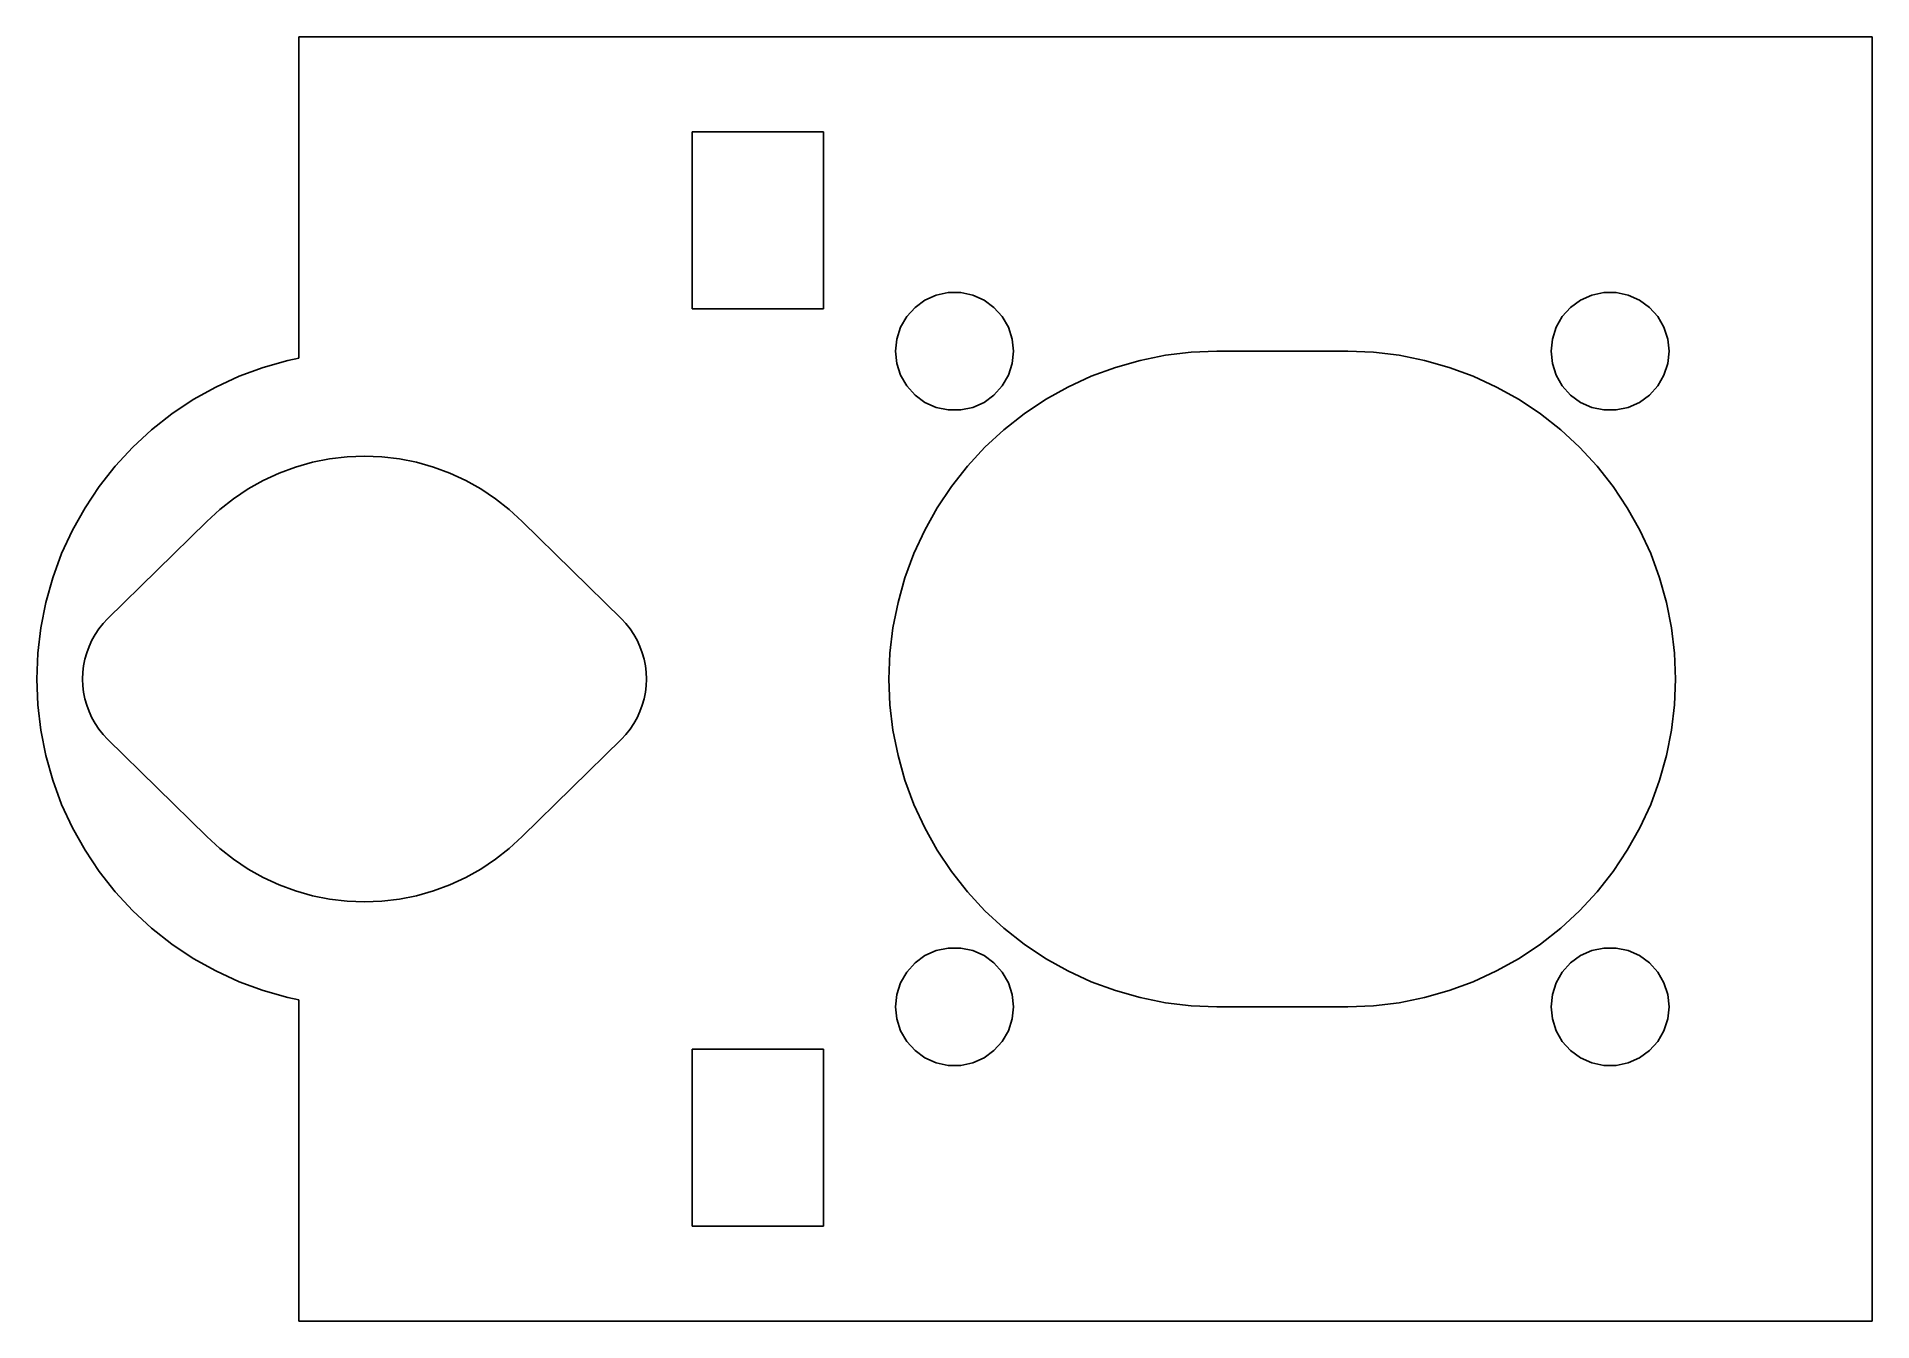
# Model space of a CAD drawing. Header units: metres. Extents: x -25 to 115, y -49 to 49.
import ezdxf

# ---------------------------------------------------------------- set-up
doc = ezdxf.new("R2010")
doc.units = ezdxf.units.M

msp = doc.modelspace()

# ---------------------------------------------------------------- linework, layer by layer
for p, q in [((115, 49), (-5, 49)), ((-5, 49), (-5, 24.4756)), ((115, -49), (115, 49)), ((25, 28.25), (25, 41.75)), ((25, 41.75), (35, 41.75)), ((35, 41.75), (35, 28.25)), ((43.6094, 29.2798), (44.5296, 29.4753)), ((44.5296, 29.4753), (45.4704, 29.4753)), ((45.4704, 29.4753), (46.3906, 29.2798)), ((93.6094, 29.2798), (94.5296, 29.4753)), ((94.5296, 29.4753), (95.4704, 29.4753)), ((95.4704, 29.4753), (96.3906, 29.2798)), ((35, 28.25), (25, 28.25)), ((41.3594, 27.645), (41.9889, 28.3442)), ((41.9889, 28.3442), (42.75, 28.8971)), ((42.75, 28.8971), (43.6094, 29.2798)), ((46.3906, 29.2798), (47.25, 28.8971)), ((47.25, 28.8971), (48.0111, 28.3442)), ((48.0111, 28.3442), (48.6406, 27.645)), ((91.3594, 27.645), (91.9889, 28.3442)), ((91.9889, 28.3442), (92.75, 28.8971)), ((92.75, 28.8971), (93.6094, 29.2798)), ((96.3906, 29.2798), (97.25, 28.8971)), ((97.25, 28.8971), (98.0111, 28.3442)), ((98.0111, 28.3442), (98.6406, 27.645)), ((40.5983, 25.9356), (40.889, 26.8303)), ((40.889, 26.8303), (41.3594, 27.645)), ((48.6406, 27.645), (49.111, 26.8303)), ((49.111, 26.8303), (49.4017, 25.9356)), ((90.5983, 25.9356), (90.889, 26.8303)), ((90.889, 26.8303), (91.3594, 27.645)), ((98.6406, 27.645), (99.111, 26.8303)), ((99.111, 26.8303), (99.4017, 25.9356)), ((40.5, 25), (40.5983, 25.9356)), ((49.4017, 25.9356), (49.5, 25)), ((90.5, 25), (90.5983, 25.9356)), ((99.4017, 25.9356), (99.5, 25)), ((-5.83613, 24.3092), (-7.72542, 23.7764)), ((-5, 24.4756), (-5.83613, 24.3092)), ((40.5983, 24.0644), (40.5, 25)), ((40.889, 23.1697), (40.5983, 24.0644)), ((49.4017, 24.0644), (49.111, 23.1697)), ((49.5, 25), (49.4017, 24.0644)), ((57.2746, 23.7764), (59.1639, 24.3092)), ((59.1639, 24.3092), (61.0891, 24.6922)), ((61.0891, 24.6922), (63.0385, 24.9229)), ((63.0385, 24.9229), (65, 25)), ((65, 25), (75, 25)), ((75, 25), (76.9615, 24.9229)), ((76.9615, 24.9229), (78.9109, 24.6922)), ((78.9109, 24.6922), (80.8361, 24.3092)), ((80.8361, 24.3092), (82.7254, 23.7764)), ((90.5983, 24.0644), (90.5, 25)), ((90.889, 23.1697), (90.5983, 24.0644)), ((99.4017, 24.0644), (99.111, 23.1697)), ((99.5, 25), (99.4017, 24.0644)), ((-9.56709, 23.097), (-11.3498, 22.2752)), ((-7.72542, 23.7764), (-9.56709, 23.097)), ((41.3594, 22.355), (40.889, 23.1697)), ((49.111, 23.1697), (48.6406, 22.355)), ((53.6502, 22.2752), (55.4329, 23.097)), ((55.4329, 23.097), (57.2746, 23.7764)), ((82.7254, 23.7764), (84.5671, 23.097)), ((84.5671, 23.097), (86.3498, 22.2752)), ((91.3594, 22.355), (90.889, 23.1697)), ((99.111, 23.1697), (98.6406, 22.355)), ((-13.0625, 21.316), (-14.6946, 20.2254)), ((-11.3498, 22.2752), (-13.0625, 21.316)), ((41.9889, 21.6558), (41.3594, 22.355)), ((42.75, 21.1029), (41.9889, 21.6558)), ((43.6094, 20.7202), (42.75, 21.1029)), ((47.25, 21.1029), (46.3906, 20.7202)), ((48.0111, 21.6558), (47.25, 21.1029)), ((48.6406, 22.355), (48.0111, 21.6558)), ((50.3054, 20.2254), (51.9375, 21.316)), ((51.9375, 21.316), (53.6502, 22.2752)), ((86.3498, 22.2752), (88.0625, 21.316)), ((88.0625, 21.316), (89.6946, 20.2254)), ((91.9889, 21.6558), (91.3594, 22.355)), ((92.75, 21.1029), (91.9889, 21.6558)), ((93.6094, 20.7202), (92.75, 21.1029)), ((97.25, 21.1029), (96.3906, 20.7202)), ((98.0111, 21.6558), (97.25, 21.1029)), ((98.6406, 22.355), (98.0111, 21.6558)), ((-14.6946, 20.2254), (-16.2362, 19.0101)), ((44.5296, 20.5247), (43.6094, 20.7202)), ((45.4704, 20.5247), (44.5296, 20.5247)), ((46.3906, 20.7202), (45.4704, 20.5247)), ((48.7638, 19.0101), (50.3054, 20.2254)), ((89.6946, 20.2254), (91.2362, 19.0101)), ((94.5296, 20.5247), (93.6094, 20.7202)), ((95.4704, 20.5247), (94.5296, 20.5247)), ((96.3906, 20.7202), (95.4704, 20.5247)), ((-16.2362, 19.0101), (-17.6777, 17.6777)), ((47.3223, 17.6777), (48.7638, 19.0101)), ((91.2362, 19.0101), (92.6777, 17.6777)), ((-17.6777, 17.6777), (-19.0101, 16.2362)), ((-2.65939, 16.7907), (-1.33381, 16.9476)), ((-1.33381, 16.9476), (0, 17)), ((0, 17), (1.3338, 16.9476)), ((1.3338, 16.9476), (2.65939, 16.7907)), ((45.9899, 16.2362), (47.3223, 17.6777)), ((92.6777, 17.6777), (94.0101, 16.2362)), ((-19.0101, 16.2362), (-20.2254, 14.6946)), ((-7.71784, 15.1471), (-6.50562, 15.706)), ((-6.50562, 15.706), (-5.25329, 16.168)), ((-5.25329, 16.168), (-3.96857, 16.5303)), ((-3.96857, 16.5303), (-2.65939, 16.7907)), ((2.65939, 16.7907), (3.96857, 16.5303)), ((3.96857, 16.5303), (5.25329, 16.168)), ((5.25329, 16.168), (6.50562, 15.706)), ((6.50562, 15.706), (7.71784, 15.1471)), ((44.7746, 14.6946), (45.9899, 16.2362)), ((94.0101, 16.2362), (95.2254, 14.6946)), ((-20.2254, 14.6946), (-21.316, 13.0625)), ((-9.99235, 13.7533), (-8.88247, 14.4949)), ((-8.88247, 14.4949), (-7.71784, 15.1471)), ((7.71784, 15.1471), (8.88247, 14.4949)), ((8.88247, 14.4949), (9.99235, 13.7533)), ((43.684, 13.0625), (44.7746, 14.6946)), ((95.2254, 14.6946), (96.316, 13.0625)), ((-21.316, 13.0625), (-22.2752, 11.3498)), ((-12.0208, 12.0208), (-11.0406, 12.9269)), ((-11.0406, 12.9269), (-9.99235, 13.7533)), ((9.99235, 13.7533), (11.0406, 12.9269)), ((11.0406, 12.9269), (12.0208, 12.0208)), ((42.7248, 11.3498), (43.684, 13.0625)), ((96.316, 13.0625), (97.2752, 11.3498)), ((-22.2752, 11.3498), (-23.097, 9.56709)), ((-19.5962, 4.59619), (-12.0208, 12.0208)), ((12.0208, 12.0208), (19.5962, 4.59619)), ((41.903, 9.56709), (42.7248, 11.3498)), ((97.2752, 11.3498), (98.097, 9.56709)), ((-23.097, 9.56709), (-23.7764, 7.72542)), ((41.2236, 7.72542), (41.903, 9.56709)), ((98.097, 9.56709), (98.7764, 7.72542)), ((-23.7764, 7.72542), (-24.3092, 5.83613)), ((40.6908, 5.83613), (41.2236, 7.72542)), ((98.7764, 7.72542), (99.3092, 5.83613)), ((-24.3092, 5.83613), (-24.6922, 3.91086)), ((40.3078, 3.91086), (40.6908, 5.83613)), ((99.3092, 5.83613), (99.6922, 3.91086)), ((-20.2586, 3.8206), (-19.9426, 4.22141)), ((-19.9426, 4.22141), (-19.5962, 4.59619)), ((19.5962, 4.59619), (19.9426, 4.22141)), ((19.9426, 4.22141), (20.2586, 3.8206)), ((-24.6922, 3.91086), (-24.9229, 1.96148)), ((-21.0052, 2.48744), (-20.7915, 2.95094)), ((-20.7915, 2.95094), (-20.5422, 3.39624)), ((-20.5422, 3.39624), (-20.2586, 3.8206)), ((20.2586, 3.8206), (20.5422, 3.39624)), ((20.5422, 3.39624), (20.7915, 2.95094)), ((20.7915, 2.95094), (21.0052, 2.48744)), ((40.0771, 1.96148), (40.3078, 3.91086)), ((99.6922, 3.91086), (99.9229, 1.96148)), ((-24.9229, 1.96148), (-25, 0)), ((-21.42, 1.01682), (-21.3204, 1.51739)), ((-21.3204, 1.51739), (-21.1819, 2.00861)), ((-21.1819, 2.00861), (-21.0052, 2.48744)), ((21.0052, 2.48744), (21.1819, 2.00861)), ((21.1819, 2.00861), (21.3204, 1.51739)), ((21.3204, 1.51739), (21.42, 1.01682)), ((40, 0), (40.0771, 1.96148)), ((99.9229, 1.96148), (100, 0)), ((-21.5, 0), (-21.48, 0.50998)), ((-21.48, 0.50998), (-21.42, 1.01682)), ((21.42, 1.01682), (21.48, 0.50998)), ((21.48, 0.50998), (21.5, 0)), ((-25, 0), (-24.9229, -1.96148)), ((-21.48, -0.50998), (-21.5, 0)), ((-21.42, -1.01682), (-21.48, -0.50998)), ((-21.3204, -1.51739), (-21.42, -1.01682)), ((21.42, -1.01682), (21.3204, -1.51739)), ((21.48, -0.50998), (21.42, -1.01682)), ((21.5, 0), (21.48, -0.50998)), ((40.0771, -1.96148), (40, 0)), ((100, 0), (99.9229, -1.96148)), ((-24.9229, -1.96148), (-24.6922, -3.91086)), ((-21.1819, -2.00861), (-21.3204, -1.51739)), ((-21.0052, -2.48744), (-21.1819, -2.00861)), ((-20.7915, -2.95094), (-21.0052, -2.48744)), ((21.0052, -2.48744), (20.7915, -2.95094)), ((21.1819, -2.00861), (21.0052, -2.48744)), ((21.3204, -1.51739), (21.1819, -2.00861)), ((40.3078, -3.91086), (40.0771, -1.96148)), ((99.9229, -1.96148), (99.6922, -3.91086)), ((-24.6922, -3.91086), (-24.3092, -5.83613)), ((-20.5422, -3.39624), (-20.7915, -2.95094)), ((-20.2586, -3.8206), (-20.5422, -3.39624)), ((-19.9426, -4.22141), (-20.2586, -3.8206)), ((20.2586, -3.8206), (19.9426, -4.22141)), ((20.5422, -3.39624), (20.2586, -3.8206)), ((20.7915, -2.95094), (20.5422, -3.39624)), ((40.6908, -5.83613), (40.3078, -3.91086)), ((99.6922, -3.91086), (99.3092, -5.83613)), ((-19.5962, -4.59619), (-19.9426, -4.22141)), ((-12.0208, -12.0208), (-19.5962, -4.59619)), ((19.5962, -4.59619), (12.0208, -12.0208)), ((19.9426, -4.22141), (19.5962, -4.59619)), ((-24.3092, -5.83613), (-23.7764, -7.72542)), ((41.2236, -7.72542), (40.6908, -5.83613)), ((99.3092, -5.83613), (98.7764, -7.72542)), ((-23.7764, -7.72542), (-23.097, -9.56709)), ((41.903, -9.56709), (41.2236, -7.72542)), ((98.7764, -7.72542), (98.097, -9.56709)), ((-23.097, -9.56709), (-22.2752, -11.3498)), ((42.7248, -11.3498), (41.903, -9.56709)), ((98.097, -9.56709), (97.2752, -11.3498)), ((-22.2752, -11.3498), (-21.316, -13.0625)), ((-11.0406, -12.9269), (-12.0208, -12.0208)), ((12.0208, -12.0208), (11.0406, -12.9269)), ((43.684, -13.0625), (42.7248, -11.3498)), ((97.2752, -11.3498), (96.316, -13.0625)), ((-21.316, -13.0625), (-20.2254, -14.6946)), ((-9.99235, -13.7533), (-11.0406, -12.9269)), ((-8.88247, -14.4949), (-9.99235, -13.7533)), ((9.99235, -13.7533), (8.88247, -14.4949)), ((11.0406, -12.9269), (9.99235, -13.7533)), ((44.7746, -14.6946), (43.684, -13.0625)), ((96.316, -13.0625), (95.2254, -14.6946)), ((-20.2254, -14.6946), (-19.0101, -16.2362)), ((-7.71784, -15.1471), (-8.88247, -14.4949)), ((-6.50562, -15.706), (-7.71784, -15.1471)), ((7.71784, -15.1471), (6.50562, -15.706)), ((8.88247, -14.4949), (7.71784, -15.1471)), ((45.9899, -16.2362), (44.7746, -14.6946)), ((95.2254, -14.6946), (94.0101, -16.2362)), ((-19.0101, -16.2362), (-17.6777, -17.6777)), ((-5.25329, -16.168), (-6.50562, -15.706)), ((-3.96857, -16.5303), (-5.25329, -16.168)), ((-2.65939, -16.7907), (-3.96857, -16.5303)), ((-1.33381, -16.9476), (-2.65939, -16.7907)), ((2.65939, -16.7907), (1.3338, -16.9476)), ((3.96857, -16.5303), (2.65939, -16.7907)), ((5.25329, -16.168), (3.96857, -16.5303)), ((6.50562, -15.706), (5.25329, -16.168)), ((47.3223, -17.6777), (45.9899, -16.2362)), ((94.0101, -16.2362), (92.6777, -17.6777)), ((-17.6777, -17.6777), (-16.2362, -19.0101)), ((0, -17), (-1.33381, -16.9476)), ((1.3338, -16.9476), (0, -17)), ((48.7638, -19.0101), (47.3223, -17.6777)), ((92.6777, -17.6777), (91.2362, -19.0101)), ((-16.2362, -19.0101), (-14.6946, -20.2254)), ((50.3054, -20.2254), (48.7638, -19.0101)), ((91.2362, -19.0101), (89.6946, -20.2254)), ((-14.6946, -20.2254), (-13.0625, -21.316)), ((42.75, -21.1029), (43.6094, -20.7202)), ((43.6094, -20.7202), (44.5296, -20.5247)), ((44.5296, -20.5247), (45.4704, -20.5247)), ((45.4704, -20.5247), (46.3906, -20.7202)), ((46.3906, -20.7202), (47.25, -21.1029)), ((51.9375, -21.316), (50.3054, -20.2254)), ((89.6946, -20.2254), (88.0625, -21.316)), ((92.75, -21.1029), (93.6094, -20.7202)), ((93.6094, -20.7202), (94.5296, -20.5247)), ((94.5296, -20.5247), (95.4704, -20.5247)), ((95.4704, -20.5247), (96.3906, -20.7202)), ((96.3906, -20.7202), (97.25, -21.1029)), ((-13.0625, -21.316), (-11.3498, -22.2752)), ((-11.3498, -22.2752), (-9.56709, -23.097)), ((40.889, -23.1697), (41.3594, -22.355)), ((41.3594, -22.355), (41.9889, -21.6558)), ((41.9889, -21.6558), (42.75, -21.1029)), ((47.25, -21.1029), (48.0111, -21.6558)), ((48.0111, -21.6558), (48.6406, -22.355)), ((48.6406, -22.355), (49.111, -23.1697)), ((53.6502, -22.2752), (51.9375, -21.316)), ((55.4329, -23.097), (53.6502, -22.2752)), ((86.3498, -22.2752), (84.5671, -23.097)), ((88.0625, -21.316), (86.3498, -22.2752)), ((90.889, -23.1697), (91.3594, -22.355)), ((91.3594, -22.355), (91.9889, -21.6558)), ((91.9889, -21.6558), (92.75, -21.1029)), ((97.25, -21.1029), (98.0111, -21.6558)), ((98.0111, -21.6558), (98.6406, -22.355)), ((98.6406, -22.355), (99.111, -23.1697)), ((-9.56709, -23.097), (-7.72542, -23.7764)), ((-7.72542, -23.7764), (-5.83613, -24.3092)), ((40.5983, -24.0644), (40.889, -23.1697)), ((49.111, -23.1697), (49.4017, -24.0644)), ((57.2746, -23.7764), (55.4329, -23.097)), ((59.1639, -24.3092), (57.2746, -23.7764)), ((82.7254, -23.7764), (80.8361, -24.3092)), ((84.5671, -23.097), (82.7254, -23.7764)), ((90.5983, -24.0644), (90.889, -23.1697)), ((99.111, -23.1697), (99.4017, -24.0644)), ((-5.83613, -24.3092), (-5, -24.4756)), ((-5, -24.4756), (-5, -49)), ((40.5, -25), (40.5983, -24.0644)), ((40.5983, -25.9356), (40.5, -25)), ((49.4017, -24.0644), (49.5, -25)), ((49.5, -25), (49.4017, -25.9356)), ((61.0891, -24.6922), (59.1639, -24.3092)), ((63.0385, -24.9229), (61.0891, -24.6922)), ((65, -25), (63.0385, -24.9229)), ((75, -25), (65, -25)), ((76.9615, -24.9229), (75, -25)), ((78.9109, -24.6922), (76.9615, -24.9229)), ((80.8361, -24.3092), (78.9109, -24.6922)), ((90.5, -25), (90.5983, -24.0644)), ((90.5983, -25.9356), (90.5, -25)), ((99.4017, -24.0644), (99.5, -25)), ((99.5, -25), (99.4017, -25.9356)), ((40.889, -26.8303), (40.5983, -25.9356)), ((49.4017, -25.9356), (49.111, -26.8303)), ((90.889, -26.8303), (90.5983, -25.9356)), ((99.4017, -25.9356), (99.111, -26.8303)), ((41.3594, -27.645), (40.889, -26.8303)), ((41.9889, -28.3442), (41.3594, -27.645)), ((48.6406, -27.645), (48.0111, -28.3442)), ((49.111, -26.8303), (48.6406, -27.645)), ((91.3594, -27.645), (90.889, -26.8303)), ((91.9889, -28.3442), (91.3594, -27.645)), ((98.6406, -27.645), (98.0111, -28.3442)), ((99.111, -26.8303), (98.6406, -27.645)), ((25, -41.75), (25, -28.25)), ((25, -28.25), (35, -28.25)), ((35, -28.25), (35, -41.75)), ((42.75, -28.8971), (41.9889, -28.3442)), ((43.6094, -29.2798), (42.75, -28.8971)), ((44.5296, -29.4753), (43.6094, -29.2798)), ((46.3906, -29.2798), (45.4704, -29.4753)), ((47.25, -28.8971), (46.3906, -29.2798)), ((48.0111, -28.3442), (47.25, -28.8971)), ((92.75, -28.8971), (91.9889, -28.3442)), ((93.6094, -29.2798), (92.75, -28.8971)), ((94.5296, -29.4753), (93.6094, -29.2798)), ((96.3906, -29.2798), (95.4704, -29.4753)), ((97.25, -28.8971), (96.3906, -29.2798)), ((98.0111, -28.3442), (97.25, -28.8971)), ((45.4704, -29.4753), (44.5296, -29.4753)), ((95.4704, -29.4753), (94.5296, -29.4753)), ((35, -41.75), (25, -41.75)), ((-5, -49), (115, -49))]:
    msp.add_line(p, q)

doc.saveas('drawing.dxf')
